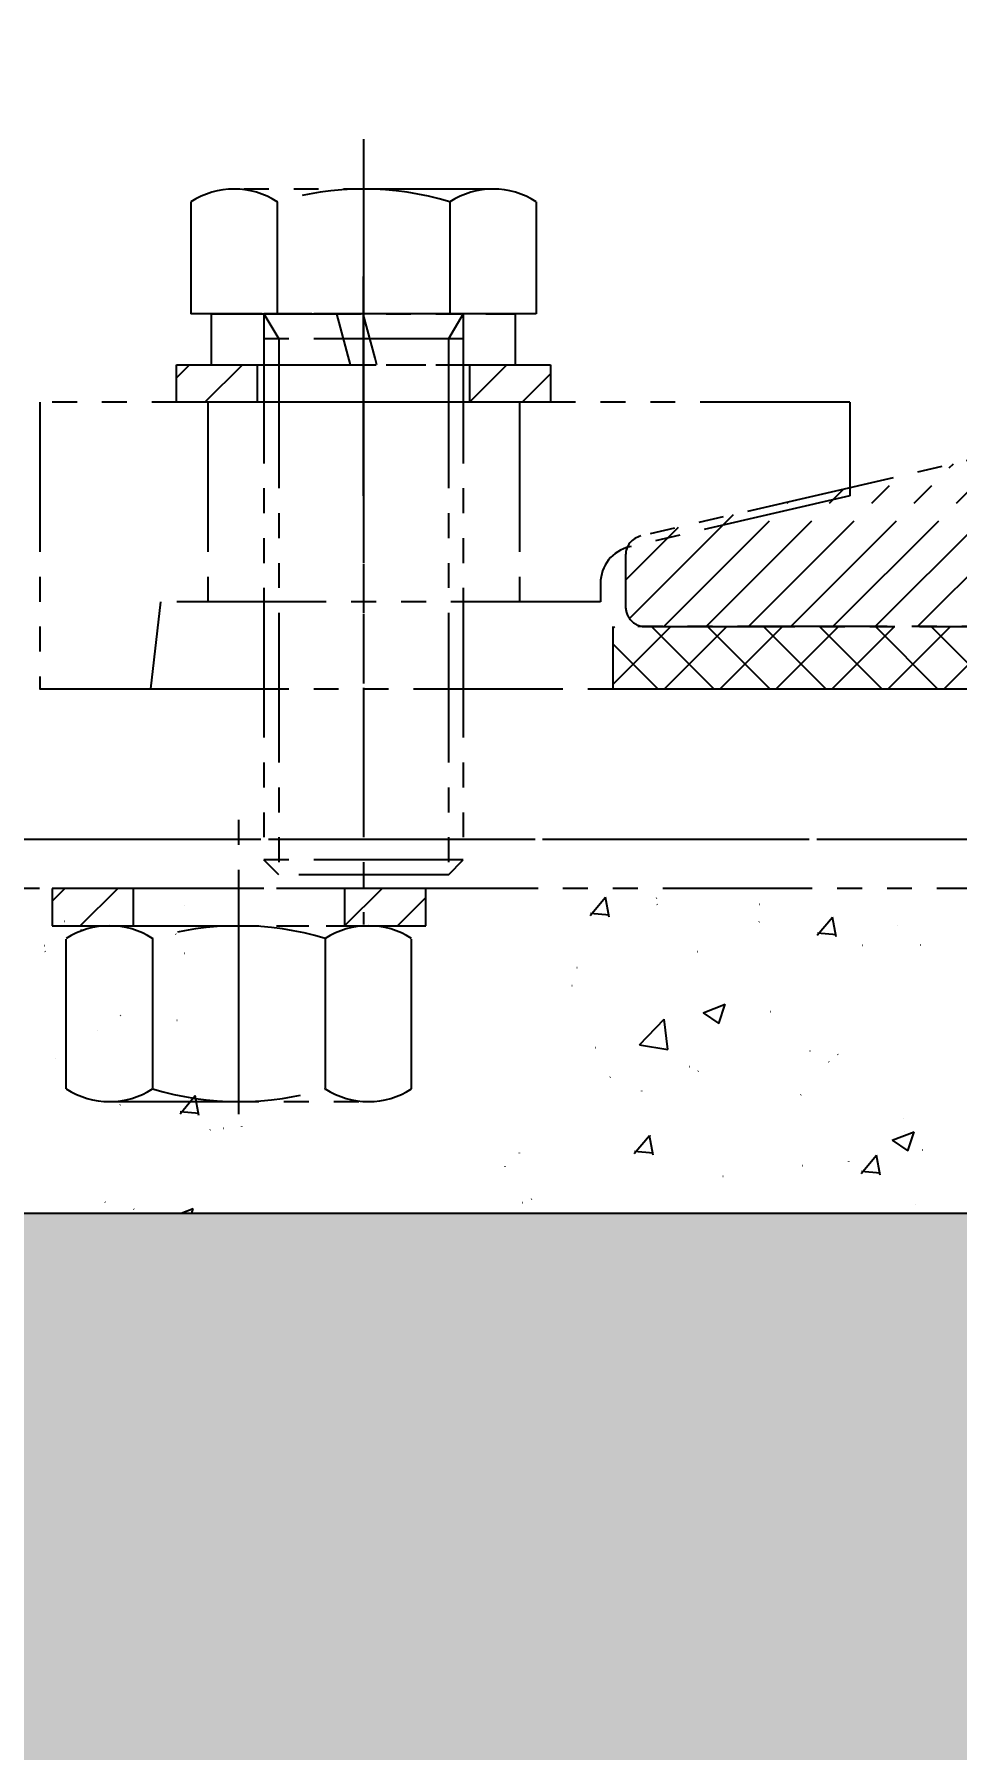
# Model space of a CAD drawing. Header units: millimetres. Extents: x -50460 to 50460, y -35640 to 35640.
# Drawn here: x 29269.6 to 29343.7, y 20421.4 to 20559 of the extents above; entities that cross this region are included whole.
import ezdxf

# ---------------------------------------------------------------- set-up
doc = ezdxf.new("R2010")
doc.units = ezdxf.units.MM
doc.linetypes.add('双点画线', pattern=[22, 12, -2, 2, -2, 2, -2])
doc.layers.get('0').update_dxf_attribs({"lineweight": 35})
for name, color, linetype, lineweight in [('7', 30, '双点画线', 18), ('EB0', 7, 'Continuous', 15), ('剖面线层', 6, 'Continuous', 18), ('尺寸线层', 4, 'Continuous', 18), ('细实线层', 3, 'Continuous', 18)]:
    doc.layers.add(name, color=color, linetype=linetype, lineweight=lineweight)
doc.styles.get("Standard").update_dxf_attribs({"font": ''})
doc.styles.get('Standard').set_extended_font_data('宋体')
doc.dimstyles.new('AM_DEMATIC$0', dxfattribs={"dimscale": 120, "dimtxt": 3, "dimasz": 1.5, "dimexe": 1, "dimexo": 0, "dimgap": 1, "dimtad": 1, "dimdsep": 46, "dimtxsty": 'Standard', "dimblk": '_CAXARROW', "dimcen": 0, "dimdle": 3, "dimclrd": 256, "dimclre": 256, "dimclrt": 2, "dimadec": 0, "dimazin": 2, "dimtfac": 0.7071067811865475, "dimtdec": 3, "dimtmove": 0, "dimatfit": 3, "dimfxl": 1, "dimfrac": 2, "dimtolj": 1, "dimlwd": 18, "dimarcsym": 0})

# ---------------------------------------------------------------- blocks, each defined once
blk = doc.blocks.new('*X651')
at = {"layer": '剖面线层', "linetype": 'Continuous', "lineweight": 18}
h = blk.add_hatch(dxfattribs=at)
h.set_pattern_fill('AR-CONC', color=256, scale=2, style=0)
h.set_pattern_definition([(50, (0, 0), (364.3693379920079, -31.87817107780614), [38.1, -419.1]), (355, (0, 0), (-70.48565195133396, 382.11328576436), [30.48, -335.28]), (100.451, (30.364, -2.6565), (293.8850033319186, 350.2333756405837), [32.38, -356.18]), (46.1842, (0, 101.6), (542.1580817842598, -84.0846558654543), [57.15, -628.65]), (96.6356, (45.1798, 94.593), (474.8084689324743, 494.8511117800984), [48.57, -534.27]), (351.1840000000001, (0, 101.6), (474.8092116278674, 494.8502357211958), [45.72, -502.92]), (21, (50.8, 76.2), (303.2297596707666, -204.5310370335249), [38.1, -419.1]), (326, (50.8, 76.2), (123.6040566952945, 368.3759322446384), [30.48, -335.28]), (71.4514, (76.069, 59.1558), (426.8329815402489, 163.8457154321148), [32.38, -356.18]), (37.50000000000001, (0, 0), (6.177206501183633, 169.1100777463062), [0, -331.216, 0, -340.36, 0, -336.55]), (7.499999999999999, (0, 0), (133.6393250206115, 200.361149636239), [0, -194.056, 0, -323.596, 0, -128.27]), (-32.5, (-113.284, 0), (271.1811903337428, -11.45748798534692), [0, -127, 0, -396.24, 0, -525.78]), (-42.5, (-164.084, 0), (296.2583627720361, 50.85298206666603), [0, -165.1, 0, -263.144, 0, -373.38])])
h.paths.add_polyline_path([(-14158.30703847496, -200), (-14158.30703847496, -50.59028300460341), (-14158.30703847496, 0), (2421.692961525172, 0), (2421.692961525172, -200)], flags=0)
at = {"layer": '7', "linetype": '双点画线', "lineweight": 25}
blk.add_line((-14158.30703847496, 0), (2421.692961525172, 0), dxfattribs=at)
blk = doc.blocks.new('*X667')
at = {"layer": '7', "linetype": '双点画线', "lineweight": 25}
for p, q in [((-75, 86.14999957531472), (-75, 23.14999957531472)), ((-64.60769515458378, 82.14999957531472), (-85.39230484541622, 82.14999957531472)), ((-88.85640646054526, 81.12825016146599), (-88.85640646054526, 72.14999957531472)), ((-81.92820323027263, 81.12825016146599), (-81.92820323027263, 72.14999957531472)), ((-75, 79.99757130484795), (-75, 58.69943262291781)), ((-68.07179676972737, 81.12825016146599), (-68.07179676972737, 72.14999957531472)), ((-61.14359353945474, 81.12825016146599), (-61.14359353945474, 72.14999957531472)), ((-75, 57.54999957531254), (-75, 75.54999957531254)), ((-75, 65.04999957531254), (-75, 75.14999957531472)), ((-61.14359353945474, 72.14999957531472), (-88.85640646054526, 72.14999957531472)), ((-87.19999999999709, 72.14999957531472), (-62.80000000000291, 72.14999957531472)), ((-87.19999999999709, 68.04999957531254), (-87.19999999999709, 72.14999957531472)), ((-67, 72.14999957531472), (-83, 72.14999957531472)), ((-83, 72.14999957531472), (-81.80000000000291, 70.14999957531472)), ((-83, 72.14999957531472), (-83, 28.34999957531545)), ((-76.06115808492177, 68.04999957531254), (-77.15974977388396, 72.14999957531472)), ((-74.08101014103158, 68.58057861777343), (-75.03743360404042, 72.14999957531472)), ((-67, 72.14999957531472), (-68.19999999999709, 70.14999957531472)), ((-67, 72.14999957531472), (-67, 28.34999957531545)), ((-62.80000000000291, 68.04999957531254), (-62.80000000000291, 72.14999957531472)), ((-67, 70.14999957531472), (-83, 70.14999957531472)), ((-81.80000000000291, 70.14999957531472), (-81.80000000000291, 27.14999957531472)), ((-75, 70.07114860947331), (-75, 42.50076767699647)), ((-68.19999999999709, 70.14999957531472), (-68.19999999999709, 27.14999957531472)), ((-90, 68.04999957531254), (-60, 68.04999957531254)), ((-90, 65.04999957531254), (-90, 68.04999957531254)), ((-90, 67.02056232374889), (-88.97056274831994, 68.04999957548716)), ((-87.72792206145823, 65.04999957519613), (-84.72792206140002, 68.04999957525433)), ((-87.19999999999709, 68.04999957531254), (-62.80000000000291, 68.04999957531254)), ((-83.5, 65.04999957531254), (-83.5, 68.04999957531254)), ((-73.93884191507823, 68.04999957531254), (-74.08101014103158, 68.58057861777343)), ((-66.5, 68.04999957531254), (-66.5, 65.04999957531254)), ((-66.49999999982538, 65.06471820129809), (-63.51471862598555, 68.04999957519613)), ((-60, 68.04999957531254), (-60, 65.04999957531254)), ((-62.27207793871639, 65.04999957525433), (-60.00000000017462, 67.3220775137961)), ((-35.99041606974788, 65.04999957531254), (-100.9904147956986, 65.04999957531254)), ((-100.9904147956986, 65.04999957531254), (-100.9904147956986, 42.04999999999563)), ((-60, 65.04999957531254), (-90, 65.04999957531254)), ((-87.5, 65.04999957531254), (-87.5, 49.04999993294041)), ((-62.5, 65.04999957531254), (-62.5, 49.04999993294041)), ((-35.99041606974788, 65.04999957531254), (-35.99041606974788, 57.53504422264086)), ((-11.07156080492132, 63.94392878402869), (-52.7426721764059, 54.32339467950078)), ((-33.94112549704732, 47.04999999999563), (-18.84088699729182, 62.15023849969293)), ((-30.54701294726692, 47.04999999999563), (-14.42797296779463, 63.16903997946793)), ((-37.33523804653669, 47.05000000011205), (-23.25380102603231, 61.13143702061643)), ((-40.72935059625888, 47.05000000011205), (-27.66671505518025, 60.11263554119068)), ((-47.51757569558686, 47.05000000022847), (-36.49254311359255, 58.07503258228098)), ((-44.12346314598108, 47.05000000017026), (-32.0796290843864, 59.09383406164852)), ((-35.99041606974788, 57.53504422264086), (-53.66526929511747, 53.45448189251329)), ((-50.91168824560009, 47.04999999999563), (-40.9054571427987, 57.05623110273882)), ((-53.66245546551363, 47.6933453297097), (-45.31837117287796, 56.03742962226534)), ((-53.97500000009313, 50.77491334477236), (-49.7312852020259, 55.01862814283959)), ((-53.97500000000582, 52.77414627649341), (-53.97500000000582, 48.63999999999942)), ((-55.99041562271304, 50.53137171963681), (-55.99041562271304, 49.04999993294041)), ((-92.06666113980464, 42.04999999999563), (-91.25836691097356, 49.05000946968357)), ((-55.99041562271304, 49.04999993294041), (-91.25837241701083, 49.04999993294041)), ((-55, 46.89721580608239), (-54.84721580613405, 47.05000000000655)), ((-55, 42.40708774557061), (-50.35708774556406, 47.05000000000655)), ((55, 47.05000000000655), (-55, 47.05000000000655)), ((-55, 47.05000000000655), (-55, 42.05000000000655)), ((-52.38499999999476, 47.04999999999563), (52.38499999999476, 47.04999999999563)), ((-46.89864761033095, 42.05000000000655), (-51.89864761033095, 47.05000000000655)), ((-50.86695968499407, 42.05000000000655), (-45.86695968499407, 47.05000000000655)), ((-42.40851954976097, 42.05000000000655), (-47.40851954976097, 47.05000000000655)), ((-46.37683162442409, 42.05000000000655), (-41.37683162442409, 47.05000000000655)), ((-37.91839148919098, 42.05000000000655), (-42.91839148919098, 47.05000000000655)), ((-41.8867035638541, 42.05000000000655), (-36.8867035638541, 47.05000000000655)), ((-33.42826342862099, 42.05000000000655), (-38.42826342862099, 47.05000000000655)), ((-37.39657550328411, 42.05000000000655), (-32.39657550328411, 47.05000000000655)), ((-28.93813536805101, 42.05000000000655), (-33.93813536805101, 47.05000000000655)), ((-32.90644744294696, 42.05000000000655), (-27.90644744294696, 47.05000000000655)), ((-24.44800730748102, 42.05000000000655), (-29.44800730748102, 47.05000000000655)), ((-28.41631938237697, 42.05000000000655), (-23.41631938237697, 47.05000000000655)), ((-51.38877567090094, 42.05000000000655), (-55, 45.66122432916382)), ((-115, 42.04999999999563), (115, 42.04999999999927)), ((-100.9904147956986, 42.04999999999563), (-92.06666113980464, 42.04999999999563)), ((-55, 42.05000000000655), (55, 42.05000000000655)), ((-85, 15.54999999999927), (-85, 33.54999999999927)), ((-148.6353144765162, 30.00000009739597), (151.3646855234838, 30.00000009739961)), ((-139.2440376815503, 30), (139.2440376815503, 30)), ((-81.80000000000291, 27.14999957531472), (-83, 28.34999957531545)), ((-67, 28.34999957531545), (-83, 28.34999957531545)), ((-68.19999999999709, 27.14999957531472), (-67, 28.34999957531545)), ((-68.19999999999709, 27.14999957531472), (-81.80000000000291, 27.14999957531472)), ((115, 26.04999999999927), (-115, 26.04999999999563)), ((-70, 26.04999999999927), (-100, 26.04999999999927)), ((-100, 26.04999999999927), (-100, 23.04999999999927)), ((-99.99999999970896, 25.02056274878487), (-98.97056274837814, 26.05000000011569)), ((-97.72792206105078, 23.05000000029031), (-94.7279220612836, 26.05000000011569)), ((-93.5, 26.04999999999927), (-93.5, 23.04999999999927)), ((-85, 7.928250586155627), (-85, 26.05000000000291)), ((-76.5, 23.04999999999927), (-76.5, 26.04999999999927)), ((-76.49999999988358, 23.06471862592662), (-73.51471862592734, 26.04999999994106)), ((-72.27207793859998, 23.05000000005748), (-70.00000000005821, 25.32207793865746)), ((-70, 23.04999999999927), (-70, 26.04999999999927)), ((-56.81482615580899, 23.8873928838766), (-55.5903157593566, 25.34670754801846)), ((-55.29660638957284, 23.75461327169614), (-55.59029546058446, 25.34675346783479)), ((-51.49491963685432, 25.26964109792607), (-51.4747684620088, 25.28510363822352)), ((-51.47157386562321, 24.78153075334922), (-51.4528470212681, 24.76437076207367)), ((-43.2235496899084, 24.79734406455827), (-43.20212754717795, 24.78369665450737)), ((-99.02643461468688, 23.42808188995696), (-99.00125191520783, 23.43139725523724)), ((-89.38146071427036, 24.69786679311073), (-89.35627801479131, 24.70118215839466)), ((-56.79850552715652, 24.0739384496228), (-55.28030480726738, 23.94111309767686)), ((-43.247591123436, 23.37953182067213), (-43.22743994859047, 23.39499436096958)), ((-38.59641751777963, 22.29348865533757), (-37.37190712132724, 23.75280331947943)), ((-37.078199140582, 22.16069473685639), (-37.37188821159361, 23.75283493299503)), ((-100, 23.04999999999927), (-70, 23.04999999999927)), ((-98.85640646055981, 9.971749413849466), (-98.85640646055981, 22.02825058615417)), ((-97.6429508633446, 22.7330393931843), (-97.62279968849907, 22.74850193348175)), ((-95.39230484541622, 23.05000000000291), (-74.60769515459833, 23.05000000000291)), ((-91.92820323028718, 22.02825058615417), (-91.92820323028718, 9.971749413849466)), ((-90.09669030808436, 22.39803124962418), (-90.07526816536847, 22.38438383957327)), ((-78.07179676972737, 22.02825058615417), (-78.07179676972737, 9.971749413849466)), ((-71.14359353945474, 9.971749413849466), (-71.14359353945474, 22.02825058615417)), ((-38.58009688845777, 22.48003422625334), (-37.06189616856864, 22.3472088743074)), ((-32.17240011740068, 23.09122256924093), (-32.14721741792164, 23.09453793452121)), ((-100.628775673249, 21.47716250081066), (-100.6100488288939, 21.46000250953875)), ((-100.5778467203345, 21.01006511540254), (-100.5564245776186, 20.99641770535163)), ((-89.39562234995537, 20.84293011598129), (-89.37547117510985, 20.85839265627874)), ((-48.23896238493035, 20.97601951907563), (-48.2137796854513, 20.97933488435592)), ((-35.00026260995946, 21.48942254335998), (-34.98011143511394, 21.50488508365743)), ((-30.34170602654922, 21.53578904818642), (-30.3229791821941, 21.51862905691087)), ((-57.88393628534686, 19.70623461592186), (-57.85875358586782, 19.70954998120214)), ((-58.29477326545748, 18.26837403171885), (-58.27335112272704, 18.25472662166794)), ((-47.75984315841924, 16.07074831919817), (-45.98137244593818, 16.75343926308051)), ((-46.49638035504904, 15.2185779152278), (-45.98136172044906, 16.7534783942865)), ((-94.52382441352529, 15.88300534566952), (-94.50509756917018, 15.86584535439761)), ((-89.9792867711949, 15.4808015635208), (-89.95410407171585, 15.48411692880472)), ((-52.85116163118801, 13.48836592785301), (-50.87279384724388, 15.55025029934768)), ((-50.59216074449068, 13.13804979504494), (-50.87278462992981, 15.55028296637101)), ((-47.7598431725055, 16.07074831187128), (-46.49638991193206, 15.21853832698253)), ((-42.35097045869043, 16.17625060266437), (-42.32954831595998, 16.16260319260982)), ((-96.36310108909674, 14.64035646443517), (-96.3379183896177, 14.6436718297191)), ((-99.70526748902921, 12.38897165364688), (-99.68384534631332, 12.37532424359233)), ((-56.40630829616566, 13.28249300684547), (-56.38615712132014, 13.29795554714292)), ((-52.8511616342148, 13.48836591251165), (-50.59216808117344, 13.13801733282526)), ((-39.19181454143836, 13.02873919264312), (-39.16663184195932, 13.0320545579234)), ((-36.97401263505162, 12.75075067961006), (-36.95259049232118, 12.73710326955552)), ((-48.83678844185488, 11.7589542894857), (-48.81160574237583, 11.76226965476963)), ((-48.15897978270368, 11.39238372953696), (-48.13882860785816, 11.40784626983077)), ((-37.68861642036063, 12.15177717609913), (-37.66988957600552, 12.13461718482358)), ((-55.22060275975673, 10.91850919040007), (-55.19542006027768, 10.921824555684)), ((-52.71353299976909, 9.803361726051662), (-52.69480615541397, 9.786201734779752)), ((-95.39230484541622, 8.950000000004366), (-74.60769515459833, 8.950000000004366)), ((-94.51859834507923, 8.693425351732003), (-94.49844717024826, 8.708887892029452)), ((-94.3283096653904, 8.963471730592573), (-94.30688752267451, 8.949824320538028)), ((-89.72735955133976, 7.969521142760641), (-88.50284915488737, 9.428835806902498)), ((-88.20915193413384, 7.836767438184324), (-88.50284100514546, 9.428907634322968)), ((-39.91165126925625, 9.502274452243), (-39.89150009441073, 9.51773699254045)), ((-89.71103893079271, 8.156066700390511), (-88.19283821090357, 8.023241348444571)), ((-84.8045921932935, 6.976969874755014), (-84.78586534893839, 6.959809883483103)), ((-31.66432275583793, 7.612165175010887), (-31.64417158099241, 7.627627715308336)), ((-87.31595324560476, 6.693076137995376), (-87.29077054612571, 6.696391503279301)), ((-86.27126983161725, 6.80331607442713), (-86.25111865677172, 6.818778614724579)), ((-53.29054227520828, 4.781712685638922), (-52.06603187875589, 6.241027349780779)), ((-51.77233743609395, 4.648930368512083), (-52.06602650710556, 6.241070564650727)), ((-52.04523621051339, 6.221780646905245), (-52.02381406778295, 6.208133236850699)), ((-32.59840403460839, 5.844228496294818), (-30.81993332212733, 6.526919440180791)), ((-32.59840404562419, 5.844228493198898), (-31.33495078505075, 4.992018508310139)), ((-31.58366516063688, 6.557620020957984), (-31.56493831628177, 6.540460029686074)), ((-31.33494938191143, 4.992046253184526), (-30.819930747326, 6.526946732243232)), ((-62.52639262274897, 4.833814512694516), (-62.50497048003308, 4.820167102643609)), ((-53.27422165338066, 4.968258253647946), (-51.75602093349153, 4.835432901702006)), ((-36.10143340374634, 4.129657217839849), (-36.08001126103045, 4.116009807785304)), ((-35.07213363712071, 3.187808457059873), (-33.84762324066833, 4.64712312120173)), ((-33.55393018710311, 3.055011833672324), (-33.84761925811472, 4.647152029810968)), ((-30.14466669796093, 5.081458866232424), (-30.11948399848188, 5.084774231512711)), ((-63.6747243541613, 3.731228169668611), (-63.65599750980618, 3.714068178393063)), ((-46.1734549162793, 2.971228863989381), (-46.14827221680025, 2.974544229273306)), ((-39.78964059837745, 3.811673963078647), (-39.7644578988984, 3.814989328358934)), ((-35.05581301468192, 3.374354030278482), (-33.53761229479278, 3.241528678332543)), ((-196.9880402761337, 0), (199.7174075539951, 0)), ((-95.7657835475984, 0.9048363184665504), (-95.74705670324329, 0.8876763271946402)), ((-93.45573043409968, 0.3423782688150823), (-93.43430829138379, 0.3287308587641746)), ((-89.62557386506523, 4.365574568510056e-10), (-88.66466954539646, 0.3688566098644515)), ((-88.78846129325393, 0), (-88.66467125240888, 0.3689291614282411)), ((-62.24001718380896, 0.8560258138277277), (-62.21483448432991, 0.8593411791080143)), ((-61.52928429128951, 1.132988242592546), (-61.50913311645854, 1.148450782889995)), ((-30.72447558012209, 0.7041572947855457), (-30.70305343739165, 0.6905098847310001))]:
    blk.add_line(p, q, dxfattribs=at)
for centre, radius, start, end in [((-85.39230484541622, 75.76684354511963), 6.383156030192944, 57.13276776348206, 122.8672322364611), ((-75, 58.14999957531472), 24.00000000000005, 73.22134511911118, 106.7786548810317), ((-64.60769515458378, 75.76684354511963), 6.38315603019296, 57.13276776348272, 122.8672322364613), ((-52.38499999999476, 52.77414627649341), 1.590000000000008, 103.0000000001636, 180.0000000001623), ((-52.99041562271304, 50.53137181575585), 3, 103.0000028856336, 180.0000000001274), ((-52.38499999999476, 48.63999999999942), 1.590000000000003, 179.9999999999995, 270), ((-95.39230484541622, 16.66684396981145), 6.383156030192954, 57.13276776348292, 122.8672322364611), ((-85, -0.9499999999970896), 24.00000000000005, 73.2213451191112, 106.7786548810316), ((-74.60769515459833, 16.66684396981145), 6.383156030192954, 57.13276776348301, 122.8672322364618), ((-95.39230484541622, 15.33315603019582), 6.38315603019297, 237.132767763483, 302.8672322364617), ((-85, 32.95000000000437), 24.00000000000007, 253.2213451191111, 286.7786548810312), ((-74.60769515459833, 15.33315603019582), 6.383156030192944, 237.1327677634829, 302.8672322364615)]:
    blk.add_arc(centre, radius, start, end, dxfattribs=at)
blk = doc.blocks.new('*X666')
at = {"layer": 'EB0'}
blk.add_blockref('*X667', (0, 7.275957614183426e-12), dxfattribs=at)
blk = doc.blocks.new('*X715')
at = {"layer": '尺寸线层', "linetype": 'Continuous', "lineweight": 18, "transparency": 16777216}
for points in [[(28896.06310700117, 19488.91433521855), (29076.06310700117, 19511.41433521855), (29076.06310700117, 19466.41433521855)], [(30146.06310700117, 19488.91433521855), (29966.06310700117, 19511.41433521855), (29966.06310700117, 19466.41433521855)]]:
    blk.add_hatch(color=256, dxfattribs=at).paths.add_polyline_path(points, flags=0)
at = {"layer": '尺寸线层', "transparency": 16777216}
for p, q in [((28896.06310700117, 21939.44460688287), (28896.06310700117, 19368.91433521855)), ((30146.06310700117, 21939.44460688287), (30146.06310700117, 19368.91433521855))]:
    blk.add_line(p, q, dxfattribs=at)
at = {"layer": '尺寸线层', "linetype": 'Continuous', "lineweight": 18, "transparency": 16777216}
blk.add_line((28896.06310700117, 19488.91433521855), (30146.06310700117, 19488.91433521855), dxfattribs=at)
at = {"layer": '尺寸线层', "color": 2, "transparency": 16777216, "insert": (29534.06310750116, 19788.91433521856), "char_height": 360.0000000000001, "width": 1880, "attachment_point": 5, "line_spacing_factor": 1.37}
blk.add_mtext('1250', dxfattribs=at)
blk = doc.blocks.new('_CAXARROW')
blk.add_hatch(color=0).paths.add_polyline_path([(0, 0), (-1, 0.125), (-1, -0.125)], flags=0)
blk = doc.blocks.new('*X716')
at = {"layer": '尺寸线层', "linetype": 'Continuous', "lineweight": 18, "transparency": 16777216}
for points in [[(29521.06310700117, 18578.15995013993), (29701.06310700117, 18600.65995013993), (29701.06310700117, 18555.65995013993)], [(30671.06310700121, 18578.15995013993), (30491.06310700121, 18600.65995013993), (30491.06310700121, 18555.65995013993)]]:
    blk.add_hatch(color=256, dxfattribs=at).paths.add_polyline_path(points, flags=0)
at = {"layer": '尺寸线层', "transparency": 16777216}
for p, q in [((30671.06310700121, 21162.18193107477), (30671.06310700121, 18458.15995013993)), ((29521.06310700117, 20461.44460688288), (29521.06310700117, 18458.15995013993))]:
    blk.add_line(p, q, dxfattribs=at)
at = {"layer": '尺寸线层', "linetype": 'Continuous', "lineweight": 18, "transparency": 16777216}
blk.add_line((29521.06310700117, 18578.15995013993), (30671.06310700121, 18578.15995013993), dxfattribs=at)
at = {"layer": '尺寸线层', "color": 2, "transparency": 16777216, "insert": (30109.06310750119, 18878.15995013994), "char_height": 360.0000000000001, "width": 1880, "attachment_point": 5, "line_spacing_factor": 1.37}
blk.add_mtext('1150', dxfattribs=at)
blk = doc.blocks.new('*X717')
at = {"layer": '尺寸线层', "linetype": 'Continuous', "lineweight": 18, "transparency": 16777216}
for points in [[(28371.06310700121, 18578.15995013993), (28551.06310700121, 18600.65995013993), (28551.06310700121, 18555.65995013993)], [(29521.06310700117, 18578.15995013993), (29341.06310700117, 18600.65995013993), (29341.06310700117, 18555.65995013993)]]:
    blk.add_hatch(color=256, dxfattribs=at).paths.add_polyline_path(points, flags=0)
at = {"layer": '尺寸线层', "transparency": 16777216}
for p, q in [((28371.06310700121, 21162.18193107477), (28371.06310700121, 18458.15995013993)), ((29521.06310700117, 20461.44460688288), (29521.06310700117, 18458.15995013993))]:
    blk.add_line(p, q, dxfattribs=at)
at = {"layer": '尺寸线层', "linetype": 'Continuous', "lineweight": 18, "transparency": 16777216}
blk.add_line((28371.06310700121, 18578.15995013993), (29521.06310700117, 18578.15995013993), dxfattribs=at)
at = {"layer": '尺寸线层', "color": 2, "transparency": 16777216, "insert": (28959.06310750118, 18878.15995013993), "char_height": 360.0000000000001, "width": 1880, "attachment_point": 5, "line_spacing_factor": 1.37}
blk.add_mtext('1150', dxfattribs=at)
blk = doc.blocks.new('*X1181')
at = {"layer": '细实线层', "color": 0}
blk.add_circle((0, 0), 236.4205401823519, dxfattribs=at)

msp = doc.modelspace()

# ---------------------------------------------------------------- block references
at = {"layer": '尺寸线层'}
for name, p in [('*X666', (29371.06310700117, 20464.44460688287)), ('*X1181', (29371.06310700123, 20545.43573237992)), ('*X651', (40704.37014547601, 20464.44460688288))]:
    msp.add_blockref(name, p, dxfattribs=at)

# ---------------------------------------------------------------- dimensions: what is measured, and where the dimension line sits
for base, p1, p2, picture, middle in [((30146.06310700117, 19488.91433521855), (28896.06310700117, 21939.44460688287), (30146.06310700117, 21939.44460688287), '*X715', (29521.06310700117, 19488.91433521855)), ((29521.06310700117, 18578.15995013993), (28371.06310700121, 21162.18193107477), (29521.06310700117, 20461.44460688288), '*X717', (28946.06310700119, 18578.15995013993)), ((30671.06310700121, 18578.15995013993), (29521.06310700117, 20461.44460688288), (30671.06310700121, 21162.18193107477), '*X716', (30096.06310700119, 18578.15995013993))]:
    dim = msp.add_linear_dim(base=base, p1=p1, p2=p2, dimstyle='AM_DEMATIC$0', override={"dimsah": 1, "dimtfill": 1, "dimtzin": 8}, dxfattribs=at)
    dim.commit()
    dim.dimension.update_dxf_attribs({"geometry": picture, "text_midpoint": middle})

doc.saveas('drawing.dxf')
